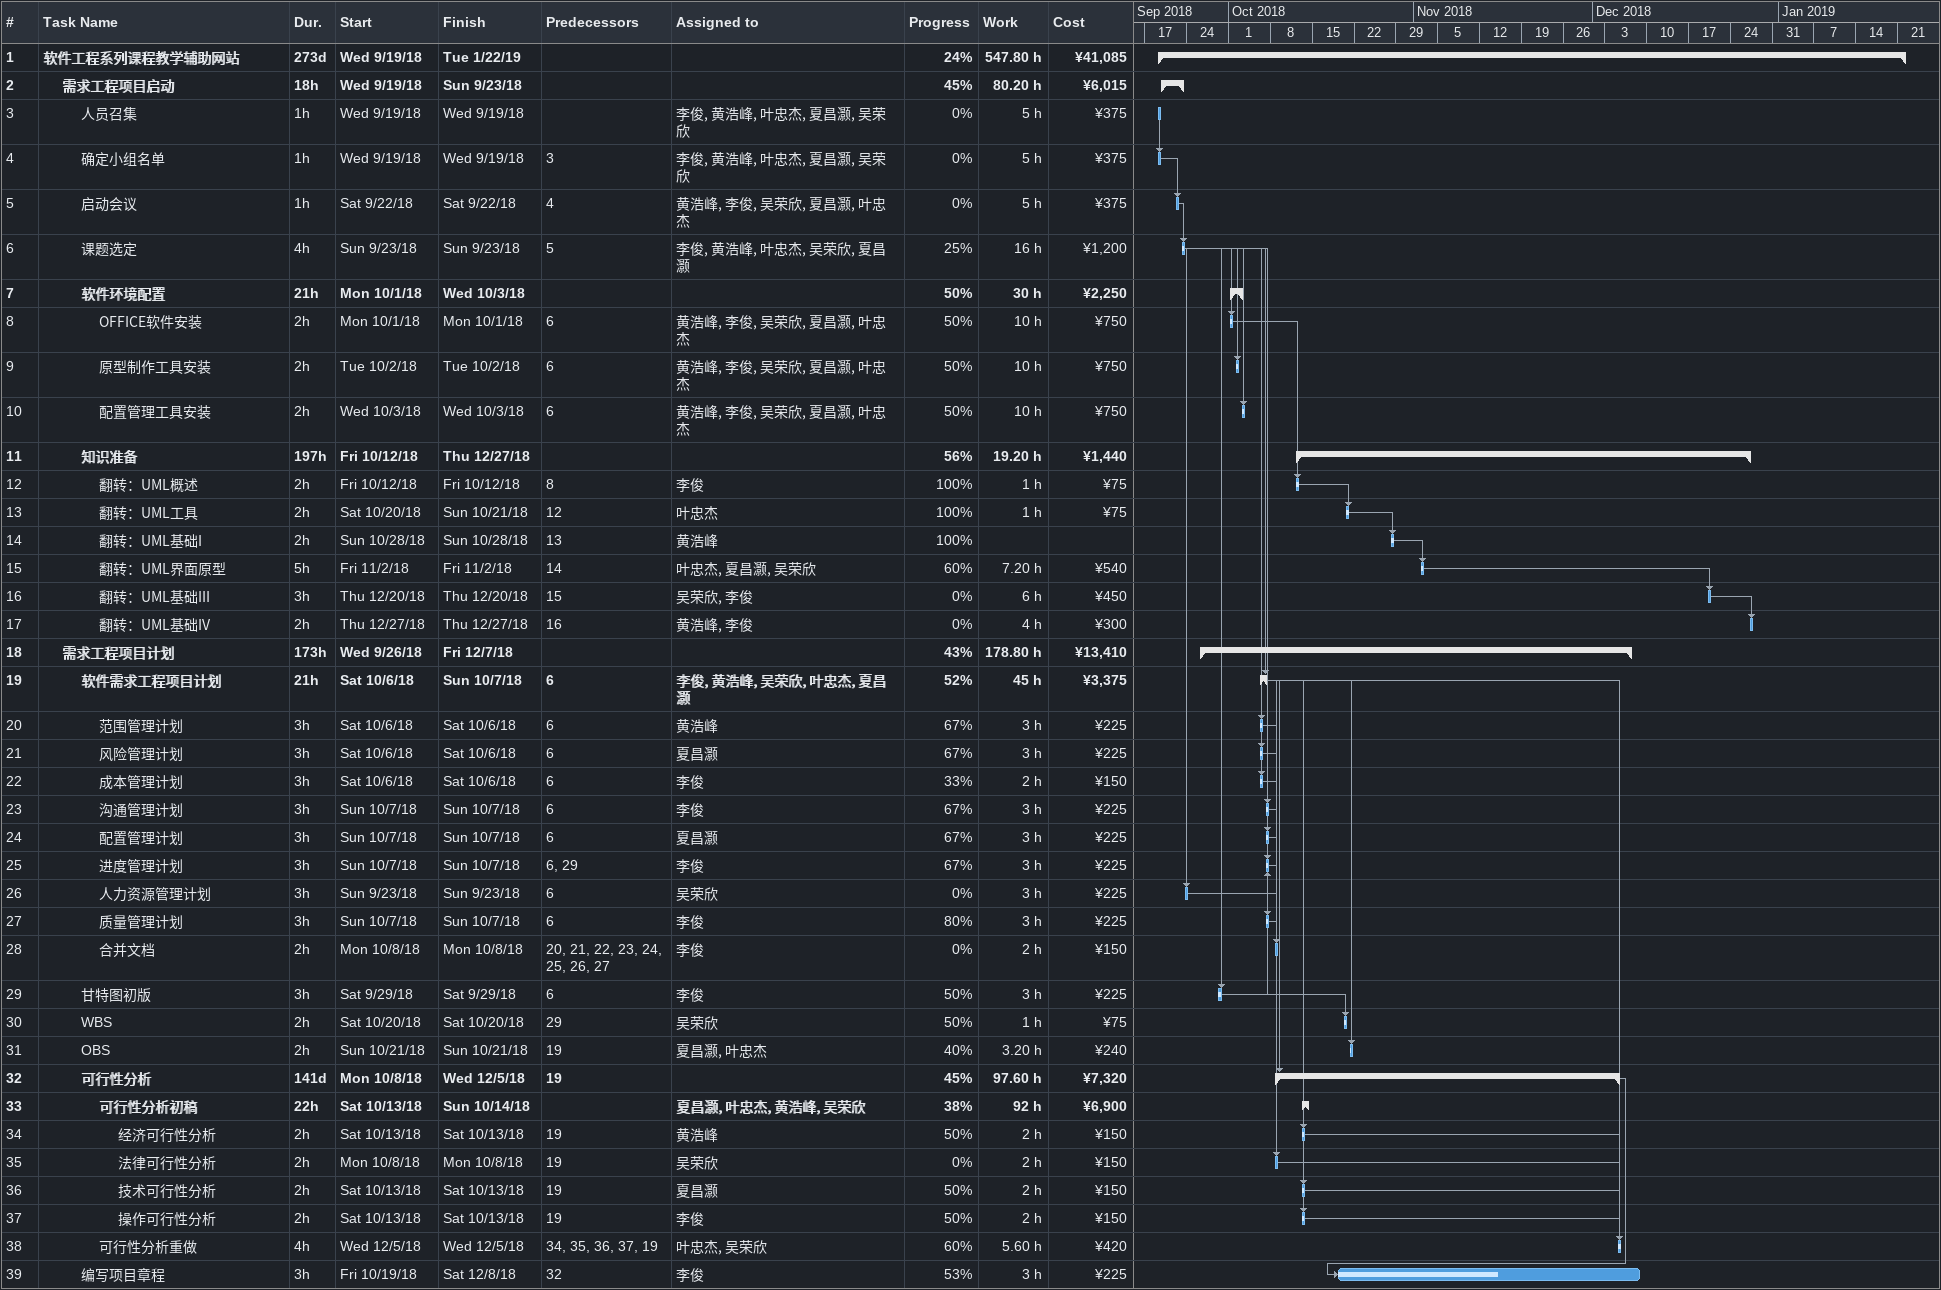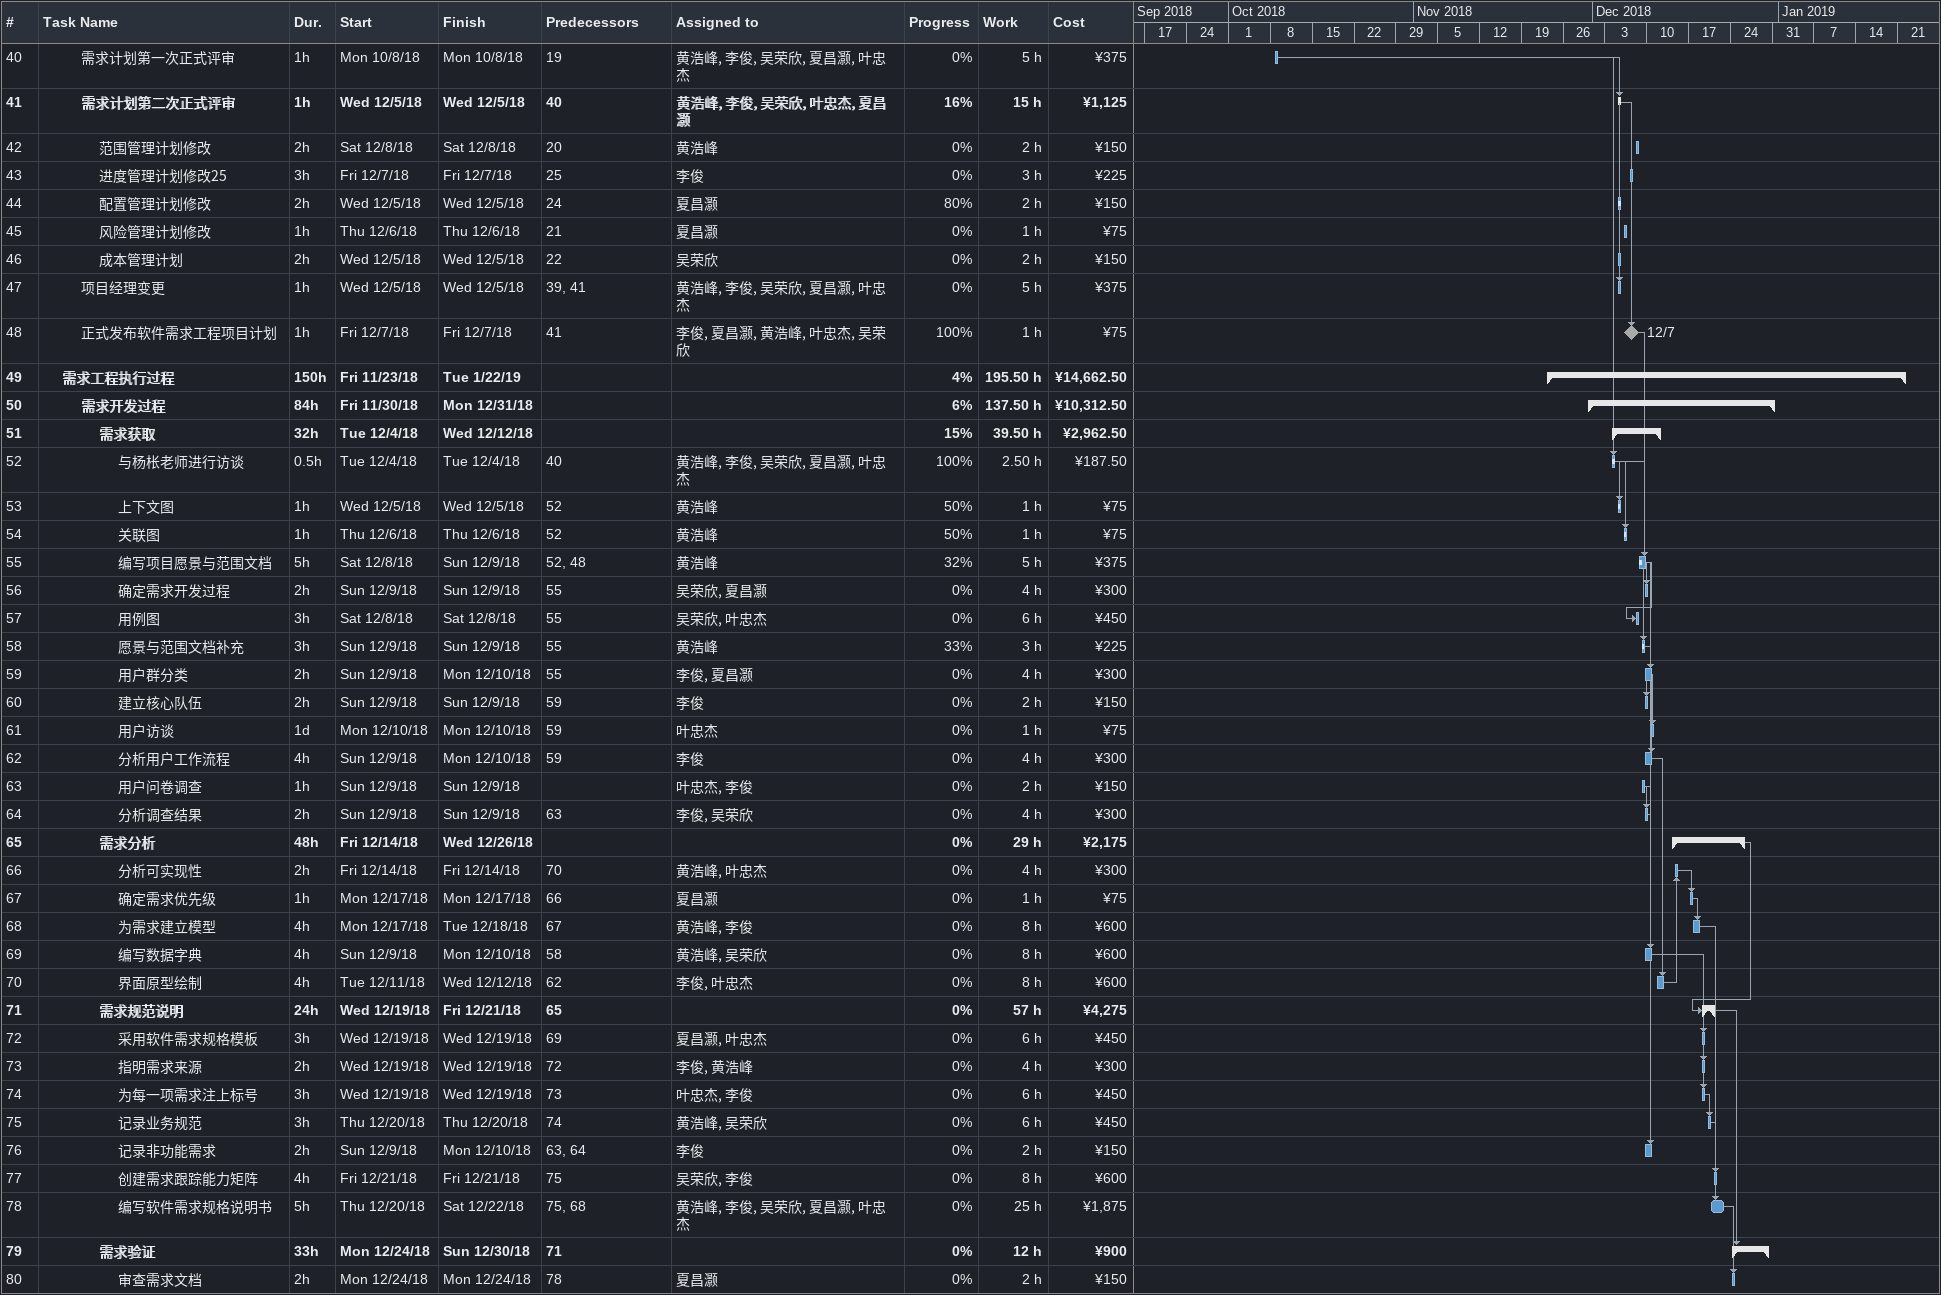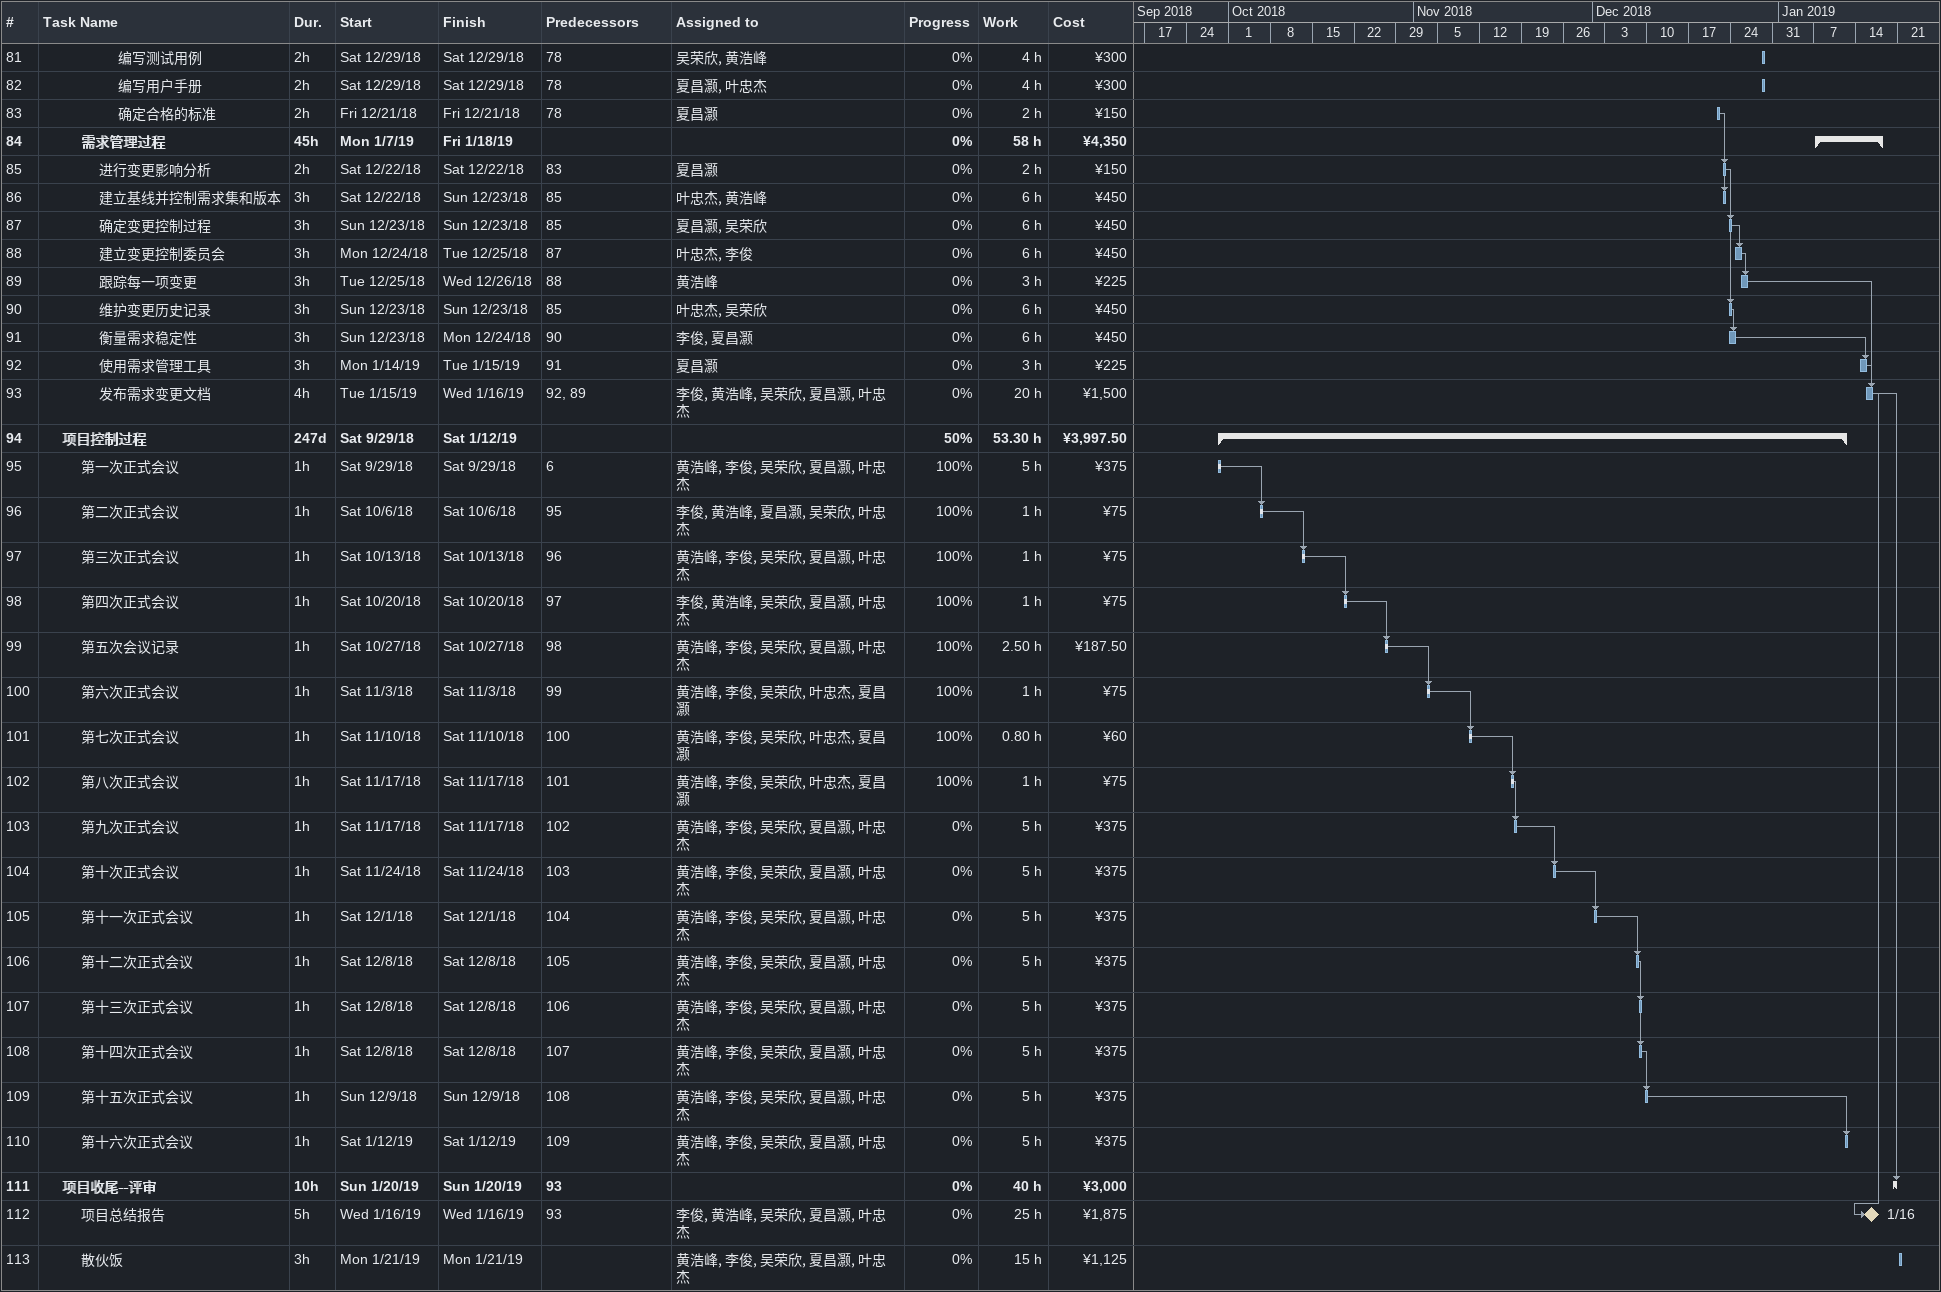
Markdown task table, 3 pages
| ID | Level | Task | Duration | Start | Finish | Predecessors | Resources | % complete | Work (h) | Cost (¥) |
|---|---|---|---|---|---|---|---|---|---|---|
| 1 | 1 | **软件工程系列课程教学辅助网站** | 273d | 2018-09-19 | 2019-01-22 |  |  | 24 | 547.80 | 41085 |
| 2 | 2 | **需求工程项目启动** | 18h | 2018-09-19 | 2018-09-23 |  |  | 45 | 80.20 | 6015 |
| 3 | 3 | 人员召集 | 1h | 2018-09-19 | 2018-09-19 |  | 李俊, 黄浩峰, 叶忠杰, 夏昌灏, 吴荣欣 | 0 | 5 | 375 |
| 4 | 3 | 确定小组名单 | 1h | 2018-09-19 | 2018-09-19 | 3 | 李俊, 黄浩峰, 叶忠杰, 夏昌灏, 吴荣欣 | 0 | 5 | 375 |
| 5 | 3 | 启动会议 | 1h | 2018-09-22 | 2018-09-22 | 4 | 黄浩峰, 李俊, 吴荣欣, 夏昌灏, 叶忠杰 | 0 | 5 | 375 |
| 6 | 3 | 课题选定 | 4h | 2018-09-23 | 2018-09-23 | 5 | 李俊, 黄浩峰, 叶忠杰, 吴荣欣, 夏昌灏 | 25 | 16 | 1200 |
| 7 | 3 | **软件环境配置** | 21h | 2018-10-01 | 2018-10-03 |  |  | 50 | 30 | 2250 |
| 8 | 4 | OFFICE软件安装 | 2h | 2018-10-01 | 2018-10-01 | 6 | 黄浩峰, 李俊, 吴荣欣, 夏昌灏, 叶忠杰 | 50 | 10 | 750 |
| 9 | 4 | 原型制作工具安装 | 2h | 2018-10-02 | 2018-10-02 | 6 | 黄浩峰, 李俊, 吴荣欣, 夏昌灏, 叶忠杰 | 50 | 10 | 750 |
| 10 | 4 | 配置管理工具安装 | 2h | 2018-10-03 | 2018-10-03 | 6 | 黄浩峰, 李俊, 吴荣欣, 夏昌灏, 叶忠杰 | 50 | 10 | 750 |
| 11 | 3 | **知识准备** | 197h | 2018-10-12 | 2018-12-27 |  |  | 56 | 19.20 | 1440 |
| 12 | 4 | 翻转：UML概述 | 2h | 2018-10-12 | 2018-10-12 | 8 | 李俊 | 100 | 1 | 75 |
| 13 | 4 | 翻转：UML工具 | 2h | 2018-10-20 | 2018-10-21 | 12 | 叶忠杰 | 100 | 1 | 75 |
| 14 | 4 | 翻转：UML基础I | 2h | 2018-10-28 | 2018-10-28 | 13 | 黄浩峰 | 100 |  |  |
| 15 | 4 | 翻转：UML界面原型 | 5h | 2018-11-02 | 2018-11-02 | 14 | 叶忠杰, 夏昌灏, 吴荣欣 | 60 | 7.20 | 540 |
| 16 | 4 | 翻转：UML基础III | 3h | 2018-12-20 | 2018-12-20 | 15 | 吴荣欣, 李俊 | 0 | 6 | 450 |
| 17 | 4 | 翻转：UML基础IV | 2h | 2018-12-27 | 2018-12-27 | 16 | 黄浩峰, 李俊 | 0 | 4 | 300 |
| 18 | 2 | **需求工程项目计划** | 173h | 2018-09-26 | 2018-12-07 |  |  | 43 | 178.80 | 13410 |
| 19 | 3 | **软件需求工程项目计划** | 21h | 2018-10-06 | 2018-10-07 | 6 | 李俊, 黄浩峰, 吴荣欣, 叶忠杰, 夏昌灏 | 52 | 45 | 3375 |
| 20 | 4 | 范围管理计划 | 3h | 2018-10-06 | 2018-10-06 | 6 | 黄浩峰 | 67 | 3 | 225 |
| 21 | 4 | 风险管理计划 | 3h | 2018-10-06 | 2018-10-06 | 6 | 夏昌灏 | 67 | 3 | 225 |
| 22 | 4 | 成本管理计划 | 3h | 2018-10-06 | 2018-10-06 | 6 | 李俊 | 33 | 2 | 150 |
| 23 | 4 | 沟通管理计划 | 3h | 2018-10-07 | 2018-10-07 | 6 | 李俊 | 67 | 3 | 225 |
| 24 | 4 | 配置管理计划 | 3h | 2018-10-07 | 2018-10-07 | 6 | 夏昌灏 | 67 | 3 | 225 |
| 25 | 4 | 进度管理计划 | 3h | 2018-10-07 | 2018-10-07 | 6, 29 | 李俊 | 67 | 3 | 225 |
| 26 | 4 | 人力资源管理计划 | 3h | 2018-09-23 | 2018-09-23 | 6 | 吴荣欣 | 0 | 3 | 225 |
| 27 | 4 | 质量管理计划 | 3h | 2018-10-07 | 2018-10-07 | 6 | 李俊 | 80 | 3 | 225 |
| 28 | 4 | 合并文档 | 2h | 2018-10-08 | 2018-10-08 | 20, 21, 22, 23, 24, 25, 26, 27 | 李俊 | 0 | 2 | 150 |
| 29 | 3 | 甘特图初版 | 3h | 2018-09-29 | 2018-09-29 | 6 | 李俊 | 50 | 3 | 225 |
| 30 | 3 | WBS | 2h | 2018-10-20 | 2018-10-20 | 29 | 吴荣欣 | 50 | 1 | 75 |
| 31 | 3 | OBS | 2h | 2018-10-21 | 2018-10-21 | 19 | 夏昌灏, 叶忠杰 | 40 | 3.20 | 240 |
| 32 | 3 | **可行性分析** | 141d | 2018-10-08 | 2018-12-05 | 19 |  | 45 | 97.60 | 7320 |
| 33 | 4 | **可行性分析初稿** | 22h | 2018-10-13 | 2018-10-14 |  | 夏昌灏, 叶忠杰, 黄浩峰, 吴荣欣 | 38 | 92 | 6900 |
| 34 | 5 | 经济可行性分析 | 2h | 2018-10-13 | 2018-10-13 | 19 | 黄浩峰 | 50 | 2 | 150 |
| 35 | 5 | 法律可行性分析 | 2h | 2018-10-08 | 2018-10-08 | 19 | 吴荣欣 | 0 | 2 | 150 |
| 36 | 5 | 技术可行性分析 | 2h | 2018-10-13 | 2018-10-13 | 19 | 夏昌灏 | 50 | 2 | 150 |
| 37 | 5 | 操作可行性分析 | 2h | 2018-10-13 | 2018-10-13 | 19 | 李俊 | 50 | 2 | 150 |
| 38 | 4 | 可行性分析重做 | 4h | 2018-12-05 | 2018-12-05 | 34, 35, 36, 37, 19 | 叶忠杰, 吴荣欣 | 60 | 5.60 | 420 |
| 39 | 3 | 编写项目章程 | 3h | 2018-10-19 | 2018-12-08 | 32 | 李俊 | 53 | 3 | 225 |
| 40 | 3 | 需求计划第一次正式评审 | 1h | 2018-10-08 | 2018-10-08 | 19 | 黄浩峰, 李俊, 吴荣欣, 夏昌灏, 叶忠杰 | 0 | 5 | 375 |
| 41 | 3 | **需求计划第二次正式评审** | 1h | 2018-12-05 | 2018-12-05 | 40 | 黄浩峰, 李俊, 吴荣欣, 叶忠杰, 夏昌灏 | 16 | 15 | 1125 |
| 42 | 4 | 范围管理计划修改 | 2h | 2018-12-08 | 2018-12-08 | 20 | 黄浩峰 | 0 | 2 | 150 |
| 43 | 4 | 进度管理计划修改25 | 3h | 2018-12-07 | 2018-12-07 | 25 | 李俊 | 0 | 3 | 225 |
| 44 | 4 | 配置管理计划修改 | 2h | 2018-12-05 | 2018-12-05 | 24 | 夏昌灏 | 80 | 2 | 150 |
| 45 | 4 | 风险管理计划修改 | 1h | 2018-12-06 | 2018-12-06 | 21 | 夏昌灏 | 0 | 1 | 75 |
| 46 | 4 | 成本管理计划 | 2h | 2018-12-05 | 2018-12-05 | 22 | 吴荣欣 | 0 | 2 | 150 |
| 47 | 3 | 项目经理变更 | 1h | 2018-12-05 | 2018-12-05 | 39, 41 | 黄浩峰, 李俊, 吴荣欣, 夏昌灏, 叶忠杰 | 0 | 5 | 375 |
| 48 | 3 | 正式发布软件需求工程项目计划 | 1h | 2018-12-07 | 2018-12-07 | 41 | 李俊, 夏昌灏, 黄浩峰, 叶忠杰, 吴荣欣 | 100 | 1 | 75 |
| 49 | 2 | **需求工程执行过程** | 150h | 2018-11-23 | 2019-01-22 |  |  | 4 | 195.50 | 14662.50 |
| 50 | 3 | **需求开发过程** | 84h | 2018-11-30 | 2018-12-31 |  |  | 6 | 137.50 | 10312.50 |
| 51 | 4 | **需求获取** | 32h | 2018-12-04 | 2018-12-12 |  |  | 15 | 39.50 | 2962.50 |
| 52 | 5 | 与杨枨老师进行访谈 | 0.5h | 2018-12-04 | 2018-12-04 | 40 | 黄浩峰, 李俊, 吴荣欣, 夏昌灏, 叶忠杰 | 100 | 2.50 | 187.50 |
| 53 | 5 | 上下文图 | 1h | 2018-12-05 | 2018-12-05 | 52 | 黄浩峰 | 50 | 1 | 75 |
| 54 | 5 | 关联图 | 1h | 2018-12-06 | 2018-12-06 | 52 | 黄浩峰 | 50 | 1 | 75 |
| 55 | 5 | 编写项目愿景与范围文档 | 5h | 2018-12-08 | 2018-12-09 | 52, 48 | 黄浩峰 | 32 | 5 | 375 |
| 56 | 5 | 确定需求开发过程 | 2h | 2018-12-09 | 2018-12-09 | 55 | 吴荣欣, 夏昌灏 | 0 | 4 | 300 |
| 57 | 5 | 用例图 | 3h | 2018-12-08 | 2018-12-08 | 55 | 吴荣欣, 叶忠杰 | 0 | 6 | 450 |
| 58 | 5 | 愿景与范围文档补充 | 3h | 2018-12-09 | 2018-12-09 | 55 | 黄浩峰 | 33 | 3 | 225 |
| 59 | 5 | 用户群分类 | 2h | 2018-12-09 | 2018-12-10 | 55 | 李俊, 夏昌灏 | 0 | 4 | 300 |
| 60 | 5 | 建立核心队伍 | 2h | 2018-12-09 | 2018-12-09 | 59 | 李俊 | 0 | 2 | 150 |
| 61 | 5 | 用户访谈 | 1d | 2018-12-10 | 2018-12-10 | 59 | 叶忠杰 | 0 | 1 | 75 |
| 62 | 5 | 分析用户工作流程 | 4h | 2018-12-09 | 2018-12-10 | 59 | 李俊 | 0 | 4 | 300 |
| 63 | 5 | 用户问卷调查 | 1h | 2018-12-09 | 2018-12-09 |  | 叶忠杰, 李俊 | 0 | 2 | 150 |
| 64 | 5 | 分析调查结果 | 2h | 2018-12-09 | 2018-12-09 | 63 | 李俊, 吴荣欣 | 0 | 4 | 300 |
| 65 | 4 | **需求分析** | 48h | 2018-12-14 | 2018-12-26 |  |  | 0 | 29 | 2175 |
| 66 | 5 | 分析可实现性 | 2h | 2018-12-14 | 2018-12-14 | 70 | 黄浩峰, 叶忠杰 | 0 | 4 | 300 |
| 67 | 5 | 确定需求优先级 | 1h | 2018-12-17 | 2018-12-17 | 66 | 夏昌灏 | 0 | 1 | 75 |
| 68 | 5 | 为需求建立模型 | 4h | 2018-12-17 | 2018-12-18 | 67 | 黄浩峰, 李俊 | 0 | 8 | 600 |
| 69 | 5 | 编写数据字典 | 4h | 2018-12-09 | 2018-12-10 | 58 | 黄浩峰, 吴荣欣 | 0 | 8 | 600 |
| 70 | 5 | 界面原型绘制 | 4h | 2018-12-11 | 2018-12-12 | 62 | 李俊, 叶忠杰 | 0 | 8 | 600 |
| 71 | 4 | **需求规范说明** | 24h | 2018-12-19 | 2018-12-21 | 65 |  | 0 | 57 | 4275 |
| 72 | 5 | 采用软件需求规格模板 | 3h | 2018-12-19 | 2018-12-19 | 69 | 夏昌灏, 叶忠杰 | 0 | 6 | 450 |
| 73 | 5 | 指明需求来源 | 2h | 2018-12-19 | 2018-12-19 | 72 | 李俊, 黄浩峰 | 0 | 4 | 300 |
| 74 | 5 | 为每一项需求注上标号 | 3h | 2018-12-19 | 2018-12-19 | 73 | 叶忠杰, 李俊 | 0 | 6 | 450 |
| 75 | 5 | 记录业务规范 | 3h | 2018-12-20 | 2018-12-20 | 74 | 黄浩峰, 吴荣欣 | 0 | 6 | 450 |
| 76 | 5 | 记录非功能需求 | 2h | 2018-12-09 | 2018-12-10 | 63, 64 | 李俊 | 0 | 2 | 150 |
| 77 | 5 | 创建需求跟踪能力矩阵 | 4h | 2018-12-21 | 2018-12-21 | 75 | 吴荣欣, 李俊 | 0 | 8 | 600 |
| 78 | 5 | 编写软件需求规格说明书 | 5h | 2018-12-20 | 2018-12-22 | 75, 68 | 黄浩峰, 李俊, 吴荣欣, 夏昌灏, 叶忠杰 | 0 | 25 | 1875 |
| 79 | 4 | **需求验证** | 33h | 2018-12-24 | 2018-12-30 | 71 |  | 0 | 12 | 900 |
| 80 | 5 | 审查需求文档 | 2h | 2018-12-24 | 2018-12-24 | 78 | 夏昌灏 | 0 | 2 | 150 |
| 81 | 5 | 编写测试用例 | 2h | 2018-12-29 | 2018-12-29 | 78 | 吴荣欣, 黄浩峰 | 0 | 4 | 300 |
| 82 | 5 | 编写用户手册 | 2h | 2018-12-29 | 2018-12-29 | 78 | 夏昌灏, 叶忠杰 | 0 | 4 | 300 |
| 83 | 5 | 确定合格的标准 | 2h | 2018-12-21 | 2018-12-21 | 78 | 夏昌灏 | 0 | 2 | 150 |
| 84 | 3 | **需求管理过程** | 45h | 2019-01-07 | 2019-01-18 |  |  | 0 | 58 | 4350 |
| 85 | 4 | 进行变更影响分析 | 2h | 2018-12-22 | 2018-12-22 | 83 | 夏昌灏 | 0 | 2 | 150 |
| 86 | 4 | 建立基线并控制需求集和版本 | 3h | 2018-12-22 | 2018-12-23 | 85 | 叶忠杰, 黄浩峰 | 0 | 6 | 450 |
| 87 | 4 | 确定变更控制过程 | 3h | 2018-12-23 | 2018-12-23 | 85 | 夏昌灏, 吴荣欣 | 0 | 6 | 450 |
| 88 | 4 | 建立变更控制委员会 | 3h | 2018-12-24 | 2018-12-25 | 87 | 叶忠杰, 李俊 | 0 | 6 | 450 |
| 89 | 4 | 跟踪每一项变更 | 3h | 2018-12-25 | 2018-12-26 | 88 | 黄浩峰 | 0 | 3 | 225 |
| 90 | 4 | 维护变更历史记录 | 3h | 2018-12-23 | 2018-12-23 | 85 | 叶忠杰, 吴荣欣 | 0 | 6 | 450 |
| 91 | 4 | 衡量需求稳定性 | 3h | 2018-12-23 | 2018-12-24 | 90 | 李俊, 夏昌灏 | 0 | 6 | 450 |
| 92 | 4 | 使用需求管理工具 | 3h | 2019-01-14 | 2019-01-15 | 91 | 夏昌灏 | 0 | 3 | 225 |
| 93 | 4 | 发布需求变更文档 | 4h | 2019-01-15 | 2019-01-16 | 92, 89 | 李俊, 黄浩峰, 吴荣欣, 夏昌灏, 叶忠杰 | 0 | 20 | 1500 |
| 94 | 2 | **项目控制过程** | 247d | 2018-09-29 | 2019-01-12 |  |  | 50 | 53.30 | 3997.50 |
| 95 | 3 | 第一次正式会议 | 1h | 2018-09-29 | 2018-09-29 | 6 | 黄浩峰, 李俊, 吴荣欣, 夏昌灏, 叶忠杰 | 100 | 5 | 375 |
| 96 | 3 | 第二次正式会议 | 1h | 2018-10-06 | 2018-10-06 | 95 | 李俊, 黄浩峰, 夏昌灏, 吴荣欣, 叶忠杰 | 100 | 1 | 75 |
| 97 | 3 | 第三次正式会议 | 1h | 2018-10-13 | 2018-10-13 | 96 | 黄浩峰, 李俊, 吴荣欣, 夏昌灏, 叶忠杰 | 100 | 1 | 75 |
| 98 | 3 | 第四次正式会议 | 1h | 2018-10-20 | 2018-10-20 | 97 | 李俊, 黄浩峰, 吴荣欣, 夏昌灏, 叶忠杰 | 100 | 1 | 75 |
| 99 | 3 | 第五次会议记录 | 1h | 2018-10-27 | 2018-10-27 | 98 | 黄浩峰, 李俊, 吴荣欣, 夏昌灏, 叶忠杰 | 100 | 2.50 | 187.50 |
| 100 | 3 | 第六次正式会议 | 1h | 2018-11-03 | 2018-11-03 | 99 | 黄浩峰, 李俊, 吴荣欣, 叶忠杰, 夏昌灏 | 100 | 1 | 75 |
| 101 | 3 | 第七次正式会议 | 1h | 2018-11-10 | 2018-11-10 | 100 | 黄浩峰, 李俊, 吴荣欣, 叶忠杰, 夏昌灏 | 100 | 0.80 | 60 |
| 102 | 3 | 第八次正式会议 | 1h | 2018-11-17 | 2018-11-17 | 101 | 黄浩峰, 李俊, 吴荣欣, 叶忠杰, 夏昌灏 | 100 | 1 | 75 |
| 103 | 3 | 第九次正式会议 | 1h | 2018-11-17 | 2018-11-17 | 102 | 黄浩峰, 李俊, 吴荣欣, 夏昌灏, 叶忠杰 | 0 | 5 | 375 |
| 104 | 3 | 第十次正式会议 | 1h | 2018-11-24 | 2018-11-24 | 103 | 黄浩峰, 李俊, 吴荣欣, 夏昌灏, 叶忠杰 | 0 | 5 | 375 |
| 105 | 3 | 第十一次正式会议 | 1h | 2018-12-01 | 2018-12-01 | 104 | 黄浩峰, 李俊, 吴荣欣, 夏昌灏, 叶忠杰 | 0 | 5 | 375 |
| 106 | 3 | 第十二次正式会议 | 1h | 2018-12-08 | 2018-12-08 | 105 | 黄浩峰, 李俊, 吴荣欣, 夏昌灏, 叶忠杰 | 0 | 5 | 375 |
| 107 | 3 | 第十三次正式会议 | 1h | 2018-12-08 | 2018-12-08 | 106 | 黄浩峰, 李俊, 吴荣欣, 夏昌灏, 叶忠杰 | 0 | 5 | 375 |
| 108 | 3 | 第十四次正式会议 | 1h | 2018-12-08 | 2018-12-08 | 107 | 黄浩峰, 李俊, 吴荣欣, 夏昌灏, 叶忠杰 | 0 | 5 | 375 |
| 109 | 3 | 第十五次正式会议 | 1h | 2018-12-09 | 2018-12-09 | 108 | 黄浩峰, 李俊, 吴荣欣, 夏昌灏, 叶忠杰 | 0 | 5 | 375 |
| 110 | 3 | 第十六次正式会议 | 1h | 2019-01-12 | 2019-01-12 | 109 | 黄浩峰, 李俊, 吴荣欣, 夏昌灏, 叶忠杰 | 0 | 5 | 375 |
| 111 | 2 | **项目收尾--评审** | 10h | 2019-01-20 | 2019-01-20 | 93 |  | 0 | 40 | 3000 |
| 112 | 3 | 项目总结报告 | 5h | 2019-01-16 | 2019-01-16 | 93 | 李俊, 黄浩峰, 吴荣欣, 夏昌灏, 叶忠杰 | 0 | 25 | 1875 |
| 113 | 3 | 散伙饭 | 3h | 2019-01-21 | 2019-01-21 |  | 黄浩峰, 李俊, 吴荣欣, 夏昌灏, 叶忠杰 | 0 | 15 | 1125 |
